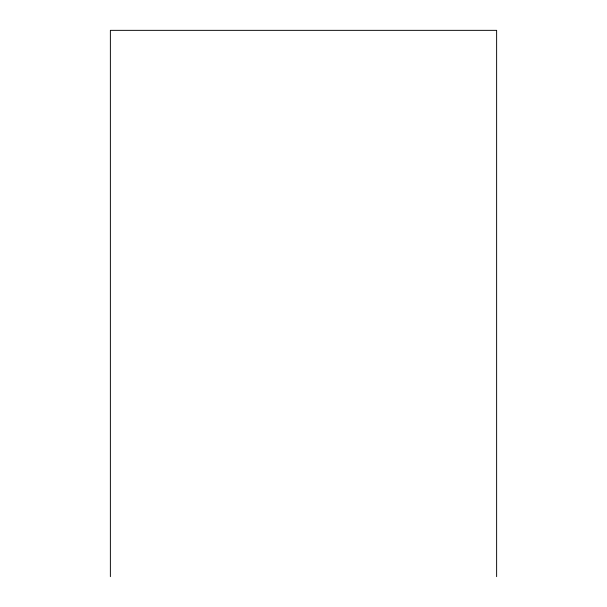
<?xml version="1.0" encoding="UTF-8"?>
<svg xmlns="http://www.w3.org/2000/svg" width="607" height="607" viewBox="0 0 607 607"><rect width="100%" height="100%" fill="white"/><g stroke="black" fill="none" stroke-linecap="round" stroke-linejoin="round"><path stroke-width="0.91" d="M496.625 576.65L496.625 30.35L110.375 30.35L110.375 576.65"/></g></svg>
